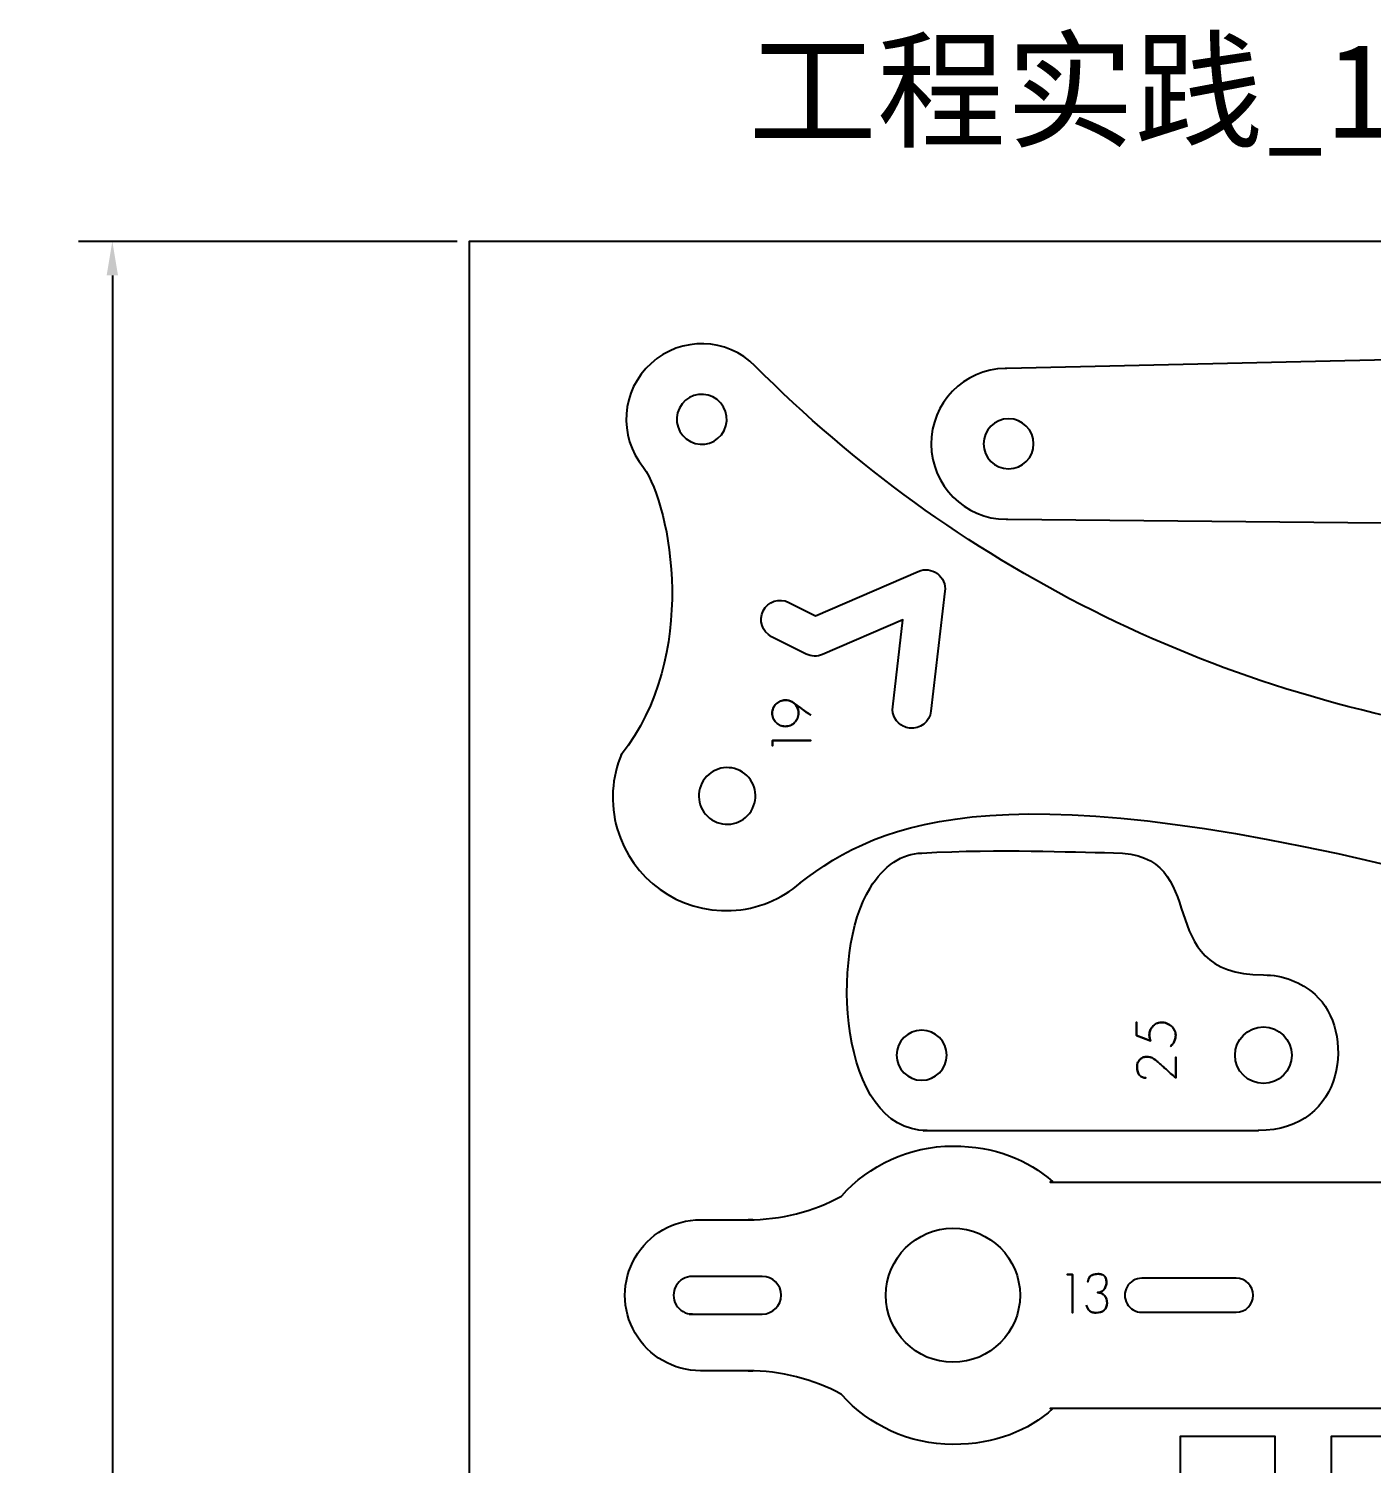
# Model space of a CAD drawing. Header units: centimetres. Extents: x -26.3 to 6, y -21.9 to 0.4.
# Drawn here: x -26.3 to -19.18, y -7.19 to 0.41 of the extents above; entities that cross this region are included whole.
import ezdxf

# ---------------------------------------------------------------- set-up
doc = ezdxf.new("R2010")
doc.units = ezdxf.units.CM
doc.header["$MEASUREMENT"] = 0
doc.layers.add('Layer 1', color=7, linetype='Continuous')
doc.dimstyles.get("Standard").update_dxf_attribs({"dimtxt": 0.18, "dimasz": 0.18, "dimexe": 0.18, "dimexo": 0.0625, "dimgap": 0.09, "dimtad": 0, "dimtih": 1, "dimtoh": 1, "dimdec": 4, "dimzin": 0, "dimdsep": 46, "dimtxsty": 'Standard', "dimcen": 0.09, "dimadec": 0, "dimazin": 0, "dimtfac": 1, "dimtdec": 4, "dimtofl": 0, "dimtmove": 0, "dimatfit": 3, "dimfxl": 1, "dimtolj": 1, "dimtzin": 0, "dimarcsym": 0})

# ---------------------------------------------------------------- blocks, each defined once
blk = doc.blocks.new('*D3')
at = {"color": 0, "lineweight": -2, "transparency": 16777216}
for p, q in [((-24.0257, -0.7149), (-26.0327, -0.7149)), ((-25.8527, -0.8949), (-25.8527, -10.5349)), ((-25.8527, -20.5349), (-25.8527, -10.8949)), ((-24.0257, -20.7149), (-26.0327, -20.7149))]:
    blk.add_line(p, q, dxfattribs=at)
at = {"color": 0, "transparency": 16777216}
for points in [[(-25.8827, -0.8949), (-25.8227, -0.8949), (-25.8527, -0.7149)], [(-25.8827, -20.5349), (-25.8227, -20.5349), (-25.8527, -20.7149)]]:
    blk.add_solid(points, dxfattribs=at)
at = {"layer": 'Defpoints', "color": 0, "transparency": 16777216}
for p in [(-25.8527, -0.7149), (-23.9632, -0.7149), (-23.9632, -20.7149)]:
    blk.add_point(p, dxfattribs=at)
at = {"color": 0, "lineweight": -3, "transparency": 16777216, "insert": (-25.8527, -10.7149), "char_height": 0.18, "attachment_point": 5}
blk.add_mtext('\\A1;20.0000', dxfattribs=at)

msp = doc.modelspace()

# ---------------------------------------------------------------- linework, layer by layer
at = {"layer": 'Layer 1', "lineweight": -3}
msp.add_lwpolyline([(-23.96322, -20.71493), (6.03678, -20.71493), (6.03678, -0.71493), (-23.96322, -0.71493), (-23.96322, -20.71493)], close=True, dxfattribs=at)
for points, knots in [([(-21.1244, -1.38739), (-21.1244, -1.38739), (-21.1144, -1.38739), (-21.1144, -1.38739), (-21.1144, -1.38739), (-21.1144, -1.38739), (-18.23337, -1.32207), (-18.23337, -1.32207), (-18.23337, -1.32207), (-18.111, -1.3193), (-17.99089, -1.28848), (-17.88231, -1.23198), (-17.88231, -1.23198), (-17.71188, -1.14334), (-17.50931, -1.14165), (-17.33743, -1.22746), (-17.33743, -1.22746), (-17.22646, -1.28285), (-17.10414, -1.31169), (-16.98012, -1.31169), (-16.98012, -1.31169), (-16.98012, -1.31169), (-9.60558, -1.31169), (-9.60558, -1.31169), (-9.60558, -1.31169), (-9.3857, -1.31169), (-9.20704, -1.48916), (-9.20559, -1.70904), (-9.20559, -1.70904), (-9.20415, -1.92894), (-9.38045, -2.10876), (-9.60032, -2.11165), (-9.60032, -2.11165), (-9.60032, -2.11165), (-16.97422, -2.20862), (-16.97422, -2.20862), (-16.97422, -2.20862), (-17.09823, -2.21025), (-17.22017, -2.2407), (-17.33039, -2.29754), (-17.33039, -2.29754), (-17.33039, -2.29754), (-17.32464, -2.30388), (-17.32464, -2.30388), (-17.32464, -2.30388), (-17.49624, -2.39026), (-17.69882, -2.38921), (-17.86953, -2.30111), (-17.86953, -2.30111), (-17.86953, -2.30111), (-17.87528, -2.30016), (-17.87528, -2.30016), (-17.87528, -2.30016), (-17.9846, -2.24511), (-18.1051, -2.21588), (-18.2275, -2.21471), (-18.2275, -2.21471), (-18.2275, -2.21471), (-21.10914, -2.18727), (-21.10914, -2.18727), (-21.10914, -2.18727), (-21.10914, -2.18727), (-21.11914, -2.18727), (-21.11914, -2.18727), (-21.11914, -2.18727), (-21.33754, -2.1852), (-21.51389, -2.00833), (-21.51533, -1.78993), (-21.51533, -1.78993), (-21.51676, -1.57153), (-21.34275, -1.39235), (-21.1244, -1.38739)], [0, 0, 0, 0, 0.0526316, 0.0526316, 0.0526316, 0.0526316, 0.1052632, 0.1052632, 0.1052632, 0.1052632, 0.1578947, 0.1578947, 0.1578947, 0.1578947, 0.2105263, 0.2105263, 0.2105263, 0.2105263, 0.2631579, 0.2631579, 0.2631579, 0.2631579, 0.3157895, 0.3157895, 0.3157895, 0.3157895, 0.3684211, 0.3684211, 0.3684211, 0.3684211, 0.4210526, 0.4210526, 0.4210526, 0.4210526, 0.4736842, 0.4736842, 0.4736842, 0.4736842, 0.5263158, 0.5263158, 0.5263158, 0.5263158, 0.5789474, 0.5789474, 0.5789474, 0.5789474, 0.6315789, 0.6315789, 0.6315789, 0.631579, 0.6842105, 0.6842105, 0.6842105, 0.6842105, 0.7368421, 0.7368421, 0.7368421, 0.7368421, 0.7894737, 0.7894737, 0.7894737, 0.7894737, 0.8421053, 0.8421053, 0.8421053, 0.8421053, 0.8947368, 0.8947368, 0.8947368, 0.8947369, 1, 1, 1, 1]), ([(-18.55268, -3.33027), (-18.55268, -3.33027), (-18.54022, -3.33652), (-18.54022, -3.33652), (-18.54022, -3.33652), (-18.38848, -3.35828), (-18.26252, -3.46483), (-18.21591, -3.61085), (-18.21591, -3.61085), (-18.1693, -3.75687), (-18.21025, -3.91669), (-18.32132, -4.02232), (-18.32132, -4.02232), (-18.43238, -4.12797), (-18.59405, -4.16084), (-18.73755, -4.10696), (-18.73755, -4.10696), (-21.11561, -3.49761), (-21.7819, -3.77825), (-22.21043, -4.11539), (-22.21043, -4.11539), (-22.21043, -4.11539), (-22.20795, -4.11323), (-22.20795, -4.11323), (-22.20795, -4.11323), (-22.30761, -4.20007), (-22.43586, -4.25405), (-22.5754, -4.26026), (-22.5754, -4.26026), (-22.85216, -4.27259), (-23.10137, -4.09383), (-23.17841, -3.82773), (-23.17841, -3.82773), (-23.21741, -3.69304), (-23.20716, -3.5537), (-23.15636, -3.43111), (-23.15636, -3.43111), (-23.15636, -3.43111), (-23.15818, -3.43559), (-23.15818, -3.43559), (-23.15818, -3.43559), (-22.74359, -2.91196), (-22.89247, -2.125), (-23.0393, -1.91188), (-23.0393, -1.91188), (-23.17528, -1.74706), (-23.15769, -1.50444), (-22.99935, -1.36095), (-22.99935, -1.36095), (-22.84099, -1.21744), (-22.59782, -1.22376), (-22.44713, -1.37527), (-22.44713, -1.37527), (-21.39633, -2.43382), (-20.02933, -3.12005), (-18.55268, -3.33027)], [0, 0, 0, 0, 0.0666667, 0.0666667, 0.0666667, 0.0666667, 0.1333333, 0.1333333, 0.1333333, 0.1333333, 0.2, 0.2, 0.2, 0.2, 0.2666667, 0.2666667, 0.2666667, 0.2666667, 0.3333333, 0.3333333, 0.3333333, 0.3333333, 0.4, 0.4, 0.4, 0.4, 0.4666667, 0.4666667, 0.4666667, 0.4666667, 0.5333333, 0.5333333, 0.5333333, 0.5333333, 0.6, 0.6, 0.6, 0.6, 0.6666667, 0.6666667, 0.6666667, 0.6666667, 0.7333333, 0.7333333, 0.7333333, 0.7333333, 0.8, 0.8, 0.8, 0.8, 0.8666667, 0.8666667, 0.8666667, 0.8666667, 1, 1, 1, 1]), ([(-22.79017, -1.77574), (-22.85556, -1.74292), (-22.88195, -1.66331), (-22.84912, -1.59793), (-22.84912, -1.59793), (-22.81632, -1.53252), (-22.7367, -1.50614), (-22.67131, -1.53896), (-22.67131, -1.53896), (-22.60592, -1.57177), (-22.57952, -1.6514), (-22.61234, -1.71678), (-22.61234, -1.71678), (-22.64517, -1.78217), (-22.72479, -1.80856), (-22.79017, -1.77574)], [0, 0, 0, 0, 0.2, 0.2, 0.2, 0.2, 0.4, 0.4, 0.4, 0.4, 0.6, 0.6, 0.6, 0.6, 1, 1, 1, 1]), ([(-20.97285, -1.7873), (-20.97285, -1.86047), (-21.03216, -1.91979), (-21.10534, -1.91979), (-21.10534, -1.91979), (-21.17851, -1.91979), (-21.23783, -1.86047), (-21.23783, -1.7873), (-21.23783, -1.7873), (-21.23783, -1.71412), (-21.17851, -1.65479), (-21.10534, -1.65479), (-21.10534, -1.65479), (-21.03216, -1.65479), (-20.97285, -1.71412), (-20.97285, -1.7873)], [0, 0, 0, 0, 0.2, 0.2, 0.2, 0.2, 0.4, 0.4, 0.4, 0.4, 0.6, 0.6, 0.6, 0.6, 1, 1, 1, 1]), ([(-21.66375, -3.28361), (-21.65341, -3.2888), (-21.64203, -3.2923), (-21.62988, -3.29372), (-21.62988, -3.29372), (-21.57407, -3.30024), (-21.52353, -3.26029), (-21.51701, -3.20448), (-21.51701, -3.20448), (-21.51701, -3.20448), (-21.44266, -2.56823), (-21.44266, -2.56823), (-21.44266, -2.56823), (-21.43844, -2.53213), (-21.4538, -2.49652), (-21.48296, -2.47481), (-21.48296, -2.47481), (-21.51211, -2.45312), (-21.55063, -2.44861), (-21.58401, -2.463), (-21.58401, -2.463), (-21.58401, -2.463), (-22.12862, -2.69794), (-22.12862, -2.69794), (-22.12862, -2.69794), (-22.12862, -2.69794), (-22.26919, -2.62732), (-22.26919, -2.62732), (-22.26919, -2.62732), (-22.3194, -2.6021), (-22.38056, -2.62235), (-22.40578, -2.67257), (-22.40578, -2.67257), (-22.431, -2.72277), (-22.41075, -2.78393), (-22.36053, -2.80915), (-22.36053, -2.80915), (-22.36053, -2.80915), (-22.17756, -2.90107), (-22.17756, -2.90107), (-22.17756, -2.90107), (-22.15068, -2.91457), (-22.11921, -2.91549), (-22.09159, -2.90358), (-22.09159, -2.90358), (-22.09159, -2.90358), (-21.66522, -2.71965), (-21.66522, -2.71965), (-21.66522, -2.71965), (-21.66522, -2.71965), (-21.71912, -3.18086), (-21.71912, -3.18086), (-21.71912, -3.18086), (-21.72423, -3.22452), (-21.70087, -3.26496), (-21.66375, -3.28361)], [0, 0, 0, 0, 0.0666667, 0.0666667, 0.0666667, 0.0666667, 0.1333333, 0.1333333, 0.1333333, 0.1333333, 0.2, 0.2, 0.2, 0.2, 0.2666667, 0.2666667, 0.2666667, 0.2666667, 0.3333333, 0.3333333, 0.3333333, 0.3333333, 0.4, 0.4, 0.4, 0.4, 0.4666667, 0.4666667, 0.4666667, 0.4666667, 0.5333333, 0.5333333, 0.5333333, 0.5333333, 0.6, 0.6, 0.6, 0.6, 0.6666667, 0.6666667, 0.6666667, 0.6666667, 0.7333333, 0.7333333, 0.7333333, 0.7333333, 0.8, 0.8, 0.8, 0.8, 0.8666667, 0.8666667, 0.8666667, 0.8666667, 1, 1, 1, 1]), ([(-22.15297, -3.22533), (-22.16972, -3.21347), (-22.18495, -3.20256), (-22.19869, -3.19259), (-22.19869, -3.19259), (-22.20452, -3.18845), (-22.21035, -3.18426), (-22.21619, -3.18003), (-22.21619, -3.18003), (-22.22202, -3.1758), (-22.22738, -3.17199), (-22.23227, -3.1686), (-22.23227, -3.1686), (-22.23717, -3.16521), (-22.2414, -3.1623), (-22.24497, -3.15985), (-22.24497, -3.15985), (-22.24855, -3.15741), (-22.25099, -3.15571), (-22.25231, -3.15477), (-22.25231, -3.15477), (-22.26285, -3.14838), (-22.27479, -3.14518), (-22.28815, -3.14518), (-22.28815, -3.14518), (-22.29775, -3.14518), (-22.30673, -3.14701), (-22.31511, -3.15068), (-22.31511, -3.15068), (-22.32348, -3.15435), (-22.33082, -3.15933), (-22.33712, -3.16564), (-22.33712, -3.16564), (-22.34342, -3.17194), (-22.34841, -3.17928), (-22.35208, -3.18765), (-22.35208, -3.18765), (-22.35575, -3.19602), (-22.35758, -3.20501), (-22.35758, -3.2146), (-22.35758, -3.2146), (-22.35758, -3.2242), (-22.35575, -3.23323), (-22.35208, -3.2417), (-22.35208, -3.2417), (-22.34841, -3.25016), (-22.34342, -3.25755), (-22.33712, -3.26385), (-22.33712, -3.26385), (-22.33082, -3.27015), (-22.32348, -3.27514), (-22.31511, -3.27881), (-22.31511, -3.27881), (-22.30673, -3.28248), (-22.29775, -3.28431), (-22.28815, -3.28431), (-22.28815, -3.28431), (-22.27856, -3.28431), (-22.26953, -3.28248), (-22.26106, -3.27881), (-22.26106, -3.27881), (-22.25259, -3.27514), (-22.24521, -3.27015), (-22.23891, -3.26385), (-22.23891, -3.26385), (-22.2326, -3.25755), (-22.22762, -3.25016), (-22.22395, -3.2417), (-22.22395, -3.2417), (-22.22028, -3.23323), (-22.21845, -3.2242), (-22.21845, -3.2146), (-22.21845, -3.2146), (-22.21845, -3.20219), (-22.22155, -3.19066), (-22.22776, -3.18003), (-22.22776, -3.18003), (-22.23397, -3.1694), (-22.24215, -3.16098), (-22.25231, -3.15477), (-22.25231, -3.15477), (-22.24215, -3.16098), (-22.23397, -3.1694), (-22.22776, -3.18003), (-22.22776, -3.18003), (-22.22155, -3.19066), (-22.21845, -3.20219), (-22.21845, -3.2146), (-22.21845, -3.2146), (-22.21845, -3.2242), (-22.22028, -3.23323), (-22.22395, -3.2417), (-22.22395, -3.2417), (-22.22762, -3.25016), (-22.2326, -3.25755), (-22.23891, -3.26385), (-22.23891, -3.26385), (-22.24521, -3.27015), (-22.25259, -3.27514), (-22.26106, -3.27881), (-22.26106, -3.27881), (-22.26953, -3.28248), (-22.27856, -3.28431), (-22.28815, -3.28431), (-22.28815, -3.28431), (-22.29775, -3.28431), (-22.30673, -3.28248), (-22.31511, -3.27881), (-22.31511, -3.27881), (-22.32348, -3.27514), (-22.33082, -3.27015), (-22.33712, -3.26385), (-22.33712, -3.26385), (-22.34342, -3.25755), (-22.34841, -3.25016), (-22.35208, -3.2417), (-22.35208, -3.2417), (-22.35575, -3.23323), (-22.35758, -3.2242), (-22.35758, -3.2146), (-22.35758, -3.2146), (-22.35758, -3.20501), (-22.35575, -3.19602), (-22.35208, -3.18765), (-22.35208, -3.18765), (-22.34841, -3.17928), (-22.34342, -3.17194), (-22.33712, -3.16564), (-22.33712, -3.16564), (-22.33082, -3.15933), (-22.32348, -3.15435), (-22.31511, -3.15068), (-22.31511, -3.15068), (-22.30673, -3.14701), (-22.29775, -3.14518), (-22.28815, -3.14518), (-22.28815, -3.14518), (-22.27479, -3.14518), (-22.26285, -3.14838), (-22.25231, -3.15477), (-22.25231, -3.15477), (-22.25099, -3.15571), (-22.24855, -3.15741), (-22.24497, -3.15985), (-22.24497, -3.15985), (-22.2414, -3.1623), (-22.23717, -3.16521), (-22.23227, -3.1686), (-22.23227, -3.1686), (-22.22738, -3.17199), (-22.22202, -3.1758), (-22.21619, -3.18003), (-22.21619, -3.18003), (-22.21035, -3.18426), (-22.20452, -3.18845), (-22.19869, -3.19259), (-22.19869, -3.19259), (-22.18495, -3.20256), (-22.16972, -3.21347), (-22.15297, -3.22533)], [0, 0, 0, 0, 0.0243902, 0.0243902, 0.0243902, 0.0243903, 0.0487805, 0.0487805, 0.0487805, 0.0487805, 0.0731707, 0.0731707, 0.0731707, 0.0731707, 0.097561, 0.097561, 0.097561, 0.097561, 0.1219512, 0.1219512, 0.1219512, 0.1219512, 0.1463415, 0.1463415, 0.1463415, 0.1463415, 0.1707317, 0.1707317, 0.1707317, 0.1707317, 0.195122, 0.195122, 0.195122, 0.195122, 0.2195122, 0.2195122, 0.2195122, 0.2195122, 0.2439024, 0.2439024, 0.2439024, 0.2439024, 0.2682927, 0.2682927, 0.2682927, 0.2682927, 0.2926829, 0.2926829, 0.2926829, 0.2926829, 0.3170732, 0.3170732, 0.3170732, 0.3170732, 0.3414634, 0.3414634, 0.3414634, 0.3414634, 0.3658537, 0.3658537, 0.3658537, 0.3658537, 0.3902439, 0.3902439, 0.3902439, 0.3902439, 0.4146341, 0.4146341, 0.4146341, 0.4146342, 0.4390244, 0.4390244, 0.4390244, 0.4390244, 0.4634146, 0.4634146, 0.4634146, 0.4634146, 0.4878049, 0.4878049, 0.4878049, 0.4878049, 0.5121951, 0.5121951, 0.5121951, 0.5121951, 0.5365854, 0.5365854, 0.5365854, 0.5365854, 0.5609756, 0.5609756, 0.5609756, 0.5609756, 0.5853659, 0.5853659, 0.5853659, 0.5853659, 0.6097561, 0.6097561, 0.6097561, 0.6097561, 0.6341463, 0.6341463, 0.6341463, 0.6341464, 0.6585366, 0.6585366, 0.6585366, 0.6585366, 0.6829268, 0.6829268, 0.6829268, 0.6829268, 0.7073171, 0.7073171, 0.7073171, 0.7073171, 0.7317073, 0.7317073, 0.7317073, 0.7317073, 0.7560976, 0.7560976, 0.7560976, 0.7560976, 0.7804878, 0.7804878, 0.7804878, 0.7804878, 0.804878, 0.804878, 0.804878, 0.8048781, 0.8292683, 0.8292683, 0.8292683, 0.8292683, 0.8536585, 0.8536585, 0.8536585, 0.8536585, 0.8780488, 0.8780488, 0.8780488, 0.8780488, 0.902439, 0.902439, 0.902439, 0.902439, 0.9268293, 0.9268293, 0.9268293, 0.9268293, 0.9512195, 0.9512195, 0.9512195, 0.9512195, 1, 1, 1, 1]), ([(-22.35617, -3.3591), (-22.35617, -3.3591), (-22.35617, -3.38817), (-22.35617, -3.38817), (-22.35617, -3.38817), (-22.35617, -3.38817), (-22.35617, -3.3591), (-22.35617, -3.3591), (-22.35617, -3.3591), (-22.35617, -3.3591), (-22.15297, -3.3591), (-22.15297, -3.3591), (-22.15297, -3.3591), (-22.15297, -3.3591), (-22.35617, -3.3591), (-22.35617, -3.3591)], [0, 0, 0, 0, 0.2, 0.2, 0.2, 0.2, 0.4, 0.4, 0.4, 0.4, 0.6, 0.6, 0.6, 0.6, 1, 1, 1, 1]), ([(-22.66348, -3.78681), (-22.7375, -3.74965), (-22.76738, -3.65951), (-22.73022, -3.58549), (-22.73022, -3.58549), (-22.69306, -3.51146), (-22.60293, -3.48159), (-22.52891, -3.51875), (-22.52891, -3.51875), (-22.45487, -3.55591), (-22.425, -3.64603), (-22.46216, -3.72005), (-22.46216, -3.72005), (-22.49931, -3.79407), (-22.58944, -3.82398), (-22.66348, -3.78681)], [0, 0, 0, 0, 0.2, 0.2, 0.2, 0.2, 0.4, 0.4, 0.4, 0.4, 0.6, 0.6, 0.6, 0.6, 1, 1, 1, 1]), ([(-21.53742, -5.42555), (-21.53742, -5.42555), (-21.55599, -5.42657), (-21.55599, -5.42657), (-21.55599, -5.42657), (-21.55599, -5.42657), (-19.78457, -5.42657), (-19.78457, -5.42657), (-19.78457, -5.42657), (-19.78457, -5.42657), (-19.78457, -5.42556), (-19.78457, -5.42556), (-19.78457, -5.42556), (-19.31541, -5.42792), (-19.26886, -4.89474), (-19.48252, -4.70492), (-19.48252, -4.70492), (-19.55505, -4.63844), (-19.65343, -4.60108), (-19.756, -4.60108), (-19.756, -4.60108), (-20.37538, -4.59974), (-20.0051, -3.95568), (-20.55039, -3.95338), (-20.55039, -3.95338), (-20.79691, -3.95234), (-21.12649, -3.93093), (-21.56599, -3.95568), (-21.56599, -3.95568), (-21.66856, -3.95568), (-21.76694, -4.02229), (-21.83947, -4.1408), (-21.83947, -4.1408), (-22.05313, -4.4792), (-22.00658, -5.42974), (-21.53742, -5.42555)], [0, 0, 0, 0, 0.1, 0.1, 0.1, 0.1, 0.2, 0.2, 0.2, 0.2, 0.3, 0.3, 0.3, 0.3, 0.4, 0.4, 0.4, 0.4, 0.5, 0.5, 0.5, 0.5, 0.6, 0.6, 0.6, 0.6, 0.7, 0.7, 0.7, 0.7, 0.8, 0.8, 0.8, 0.8, 1, 1, 1, 1]), ([(-20.24821, -4.98008), (-20.24689, -4.97895), (-20.24478, -4.97688), (-20.24186, -4.97387), (-20.24186, -4.97387), (-20.23894, -4.97086), (-20.23593, -4.96696), (-20.23283, -4.96216), (-20.23283, -4.96216), (-20.22972, -4.95736), (-20.22695, -4.95158), (-20.2245, -4.9448), (-20.2245, -4.9448), (-20.22206, -4.93803), (-20.22074, -4.93013), (-20.22055, -4.9211), (-20.22055, -4.9211), (-20.22055, -4.91207), (-20.22253, -4.90346), (-20.22648, -4.89527), (-20.22648, -4.89527), (-20.23043, -4.88709), (-20.23589, -4.8798), (-20.24285, -4.8734), (-20.24285, -4.8734), (-20.24981, -4.86701), (-20.2579, -4.86193), (-20.26712, -4.85816), (-20.26712, -4.85816), (-20.27634, -4.8544), (-20.28612, -4.85252), (-20.29647, -4.85252), (-20.29647, -4.85252), (-20.30682, -4.85252), (-20.31594, -4.85473), (-20.32384, -4.85915), (-20.32384, -4.85915), (-20.33175, -4.86357), (-20.33838, -4.86898), (-20.34374, -4.87538), (-20.34374, -4.87538), (-20.3491, -4.88177), (-20.3531, -4.88855), (-20.35574, -4.8957), (-20.35574, -4.8957), (-20.35837, -4.90285), (-20.35969, -4.90915), (-20.35969, -4.91461), (-20.35969, -4.91461), (-20.36025, -4.91799), (-20.36035, -4.92157), (-20.35997, -4.92533), (-20.35997, -4.92533), (-20.35959, -4.92853), (-20.35893, -4.93229), (-20.35799, -4.93662), (-20.35799, -4.93662), (-20.35705, -4.94095), (-20.35555, -4.94537), (-20.35348, -4.94988), (-20.35348, -4.94988), (-20.35348, -4.94988), (-20.42855, -4.92166), (-20.42855, -4.92166), (-20.42855, -4.92166), (-20.42855, -4.92166), (-20.42855, -4.85054), (-20.42855, -4.85054), (-20.42855, -4.85054), (-20.42855, -4.85054), (-20.42855, -4.92166), (-20.42855, -4.92166), (-20.42855, -4.92166), (-20.42855, -4.92166), (-20.35348, -4.94988), (-20.35348, -4.94988), (-20.35348, -4.94988), (-20.35555, -4.94537), (-20.35705, -4.94095), (-20.35799, -4.93662), (-20.35799, -4.93662), (-20.35893, -4.93229), (-20.35959, -4.92853), (-20.35997, -4.92533), (-20.35997, -4.92533), (-20.36035, -4.92157), (-20.36025, -4.91799), (-20.35969, -4.91461), (-20.35969, -4.91461), (-20.35969, -4.90915), (-20.35837, -4.90285), (-20.35574, -4.8957), (-20.35574, -4.8957), (-20.3531, -4.88855), (-20.3491, -4.88177), (-20.34374, -4.87538), (-20.34374, -4.87538), (-20.33838, -4.86898), (-20.33175, -4.86357), (-20.32384, -4.85915), (-20.32384, -4.85915), (-20.31594, -4.85473), (-20.30682, -4.85252), (-20.29647, -4.85252), (-20.29647, -4.85252), (-20.28612, -4.85252), (-20.27634, -4.8544), (-20.26712, -4.85816), (-20.26712, -4.85816), (-20.2579, -4.86193), (-20.24981, -4.86701), (-20.24285, -4.8734), (-20.24285, -4.8734), (-20.23589, -4.8798), (-20.23043, -4.88709), (-20.22648, -4.89527), (-20.22648, -4.89527), (-20.22253, -4.90346), (-20.22055, -4.91207), (-20.22055, -4.9211), (-20.22055, -4.9211), (-20.22074, -4.93013), (-20.22206, -4.93803), (-20.2245, -4.9448), (-20.2245, -4.9448), (-20.22695, -4.95158), (-20.22972, -4.95736), (-20.23283, -4.96216), (-20.23283, -4.96216), (-20.23593, -4.96696), (-20.23894, -4.97086), (-20.24186, -4.97387), (-20.24186, -4.97387), (-20.24478, -4.97688), (-20.24689, -4.97895), (-20.24821, -4.98008)], [0, 0, 0, 0, 0.0285714, 0.0285714, 0.0285714, 0.0285714, 0.0571429, 0.0571429, 0.0571429, 0.0571429, 0.0857143, 0.0857143, 0.0857143, 0.0857143, 0.1142857, 0.1142857, 0.1142857, 0.1142857, 0.1428571, 0.1428571, 0.1428571, 0.1428572, 0.1714286, 0.1714286, 0.1714286, 0.1714286, 0.2, 0.2, 0.2, 0.2, 0.2285714, 0.2285714, 0.2285714, 0.2285714, 0.2571429, 0.2571429, 0.2571429, 0.2571429, 0.2857143, 0.2857143, 0.2857143, 0.2857143, 0.3142857, 0.3142857, 0.3142857, 0.3142857, 0.3428571, 0.3428571, 0.3428571, 0.3428572, 0.3714286, 0.3714286, 0.3714286, 0.3714286, 0.4, 0.4, 0.4, 0.4, 0.4285714, 0.4285714, 0.4285714, 0.4285714, 0.4571429, 0.4571429, 0.4571429, 0.4571429, 0.4857143, 0.4857143, 0.4857143, 0.4857143, 0.5142857, 0.5142857, 0.5142857, 0.5142857, 0.5428571, 0.5428571, 0.5428571, 0.5428572, 0.5714286, 0.5714286, 0.5714286, 0.5714286, 0.6, 0.6, 0.6, 0.6, 0.6285714, 0.6285714, 0.6285714, 0.6285714, 0.6571429, 0.6571429, 0.6571429, 0.6571429, 0.6857143, 0.6857143, 0.6857143, 0.6857143, 0.7142857, 0.7142857, 0.7142857, 0.7142857, 0.7428571, 0.7428571, 0.7428571, 0.7428572, 0.7714286, 0.7714286, 0.7714286, 0.7714286, 0.8, 0.8, 0.8, 0.8, 0.8285714, 0.8285714, 0.8285714, 0.8285714, 0.8571429, 0.8571429, 0.8571429, 0.8571429, 0.8857143, 0.8857143, 0.8857143, 0.8857143, 0.9142857, 0.9142857, 0.9142857, 0.9142857, 0.9428571, 0.9428571, 0.9428571, 0.9428572, 1, 1, 1, 1]), ([(-21.56599, -4.89408), (-21.49281, -4.89408), (-21.43348, -4.9534), (-21.43348, -5.02657), (-21.43348, -5.02657), (-21.43348, -5.09975), (-21.49281, -5.15908), (-21.56598, -5.15908), (-21.56598, -5.15908), (-21.63916, -5.15908), (-21.69848, -5.09975), (-21.69848, -5.02658), (-21.69848, -5.02658), (-21.69848, -4.9534), (-21.63916, -4.89408), (-21.56599, -4.89408)], [0, 0, 0, 0, 0.2, 0.2, 0.2, 0.2, 0.4, 0.4, 0.4, 0.4, 0.6, 0.6, 0.6, 0.6, 1, 1, 1, 1]), ([(-19.756, -4.87656), (-19.83884, -4.87656), (-19.90601, -4.94372), (-19.90601, -5.02656), (-19.90601, -5.02656), (-19.90602, -5.1094), (-19.83884, -5.17657), (-19.75601, -5.17657), (-19.75601, -5.17657), (-19.67316, -5.17658), (-19.606, -5.1094), (-19.60599, -5.02657), (-19.60599, -5.02657), (-19.60599, -4.94372), (-19.67316, -4.87656), (-19.756, -4.87656)], [0, 0, 0, 0, 0.2, 0.2, 0.2, 0.2, 0.4, 0.4, 0.4, 0.4, 0.6, 0.6, 0.6, 0.6, 1, 1, 1, 1]), ([(-20.22027, -5.14715), (-20.23908, -5.13022), (-20.25611, -5.11488), (-20.27135, -5.10115), (-20.27135, -5.10115), (-20.27775, -5.09532), (-20.28415, -5.08953), (-20.29054, -5.08379), (-20.29054, -5.08379), (-20.29694, -5.07805), (-20.30277, -5.07288), (-20.30804, -5.06827), (-20.30804, -5.06827), (-20.31331, -5.06366), (-20.31778, -5.0598), (-20.32145, -5.0567), (-20.32145, -5.0567), (-20.32511, -5.0536), (-20.32742, -5.05176), (-20.32836, -5.0512), (-20.32836, -5.0512), (-20.33024, -5.05007), (-20.33245, -5.04856), (-20.33499, -5.04668), (-20.33499, -5.04668), (-20.33753, -5.0448), (-20.34054, -5.04297), (-20.34402, -5.04118), (-20.34402, -5.04118), (-20.3475, -5.03939), (-20.3516, -5.03784), (-20.3563, -5.03652), (-20.3563, -5.03652), (-20.361, -5.0352), (-20.36646, -5.03455), (-20.37267, -5.03455), (-20.37267, -5.03455), (-20.37888, -5.03455), (-20.38509, -5.03558), (-20.3913, -5.03765), (-20.3913, -5.03765), (-20.3975, -5.03972), (-20.4031, -5.04292), (-20.40809, -5.04725), (-20.40809, -5.04725), (-20.41307, -5.05157), (-20.41712, -5.05717), (-20.42022, -5.06404), (-20.42022, -5.06404), (-20.42333, -5.0709), (-20.42488, -5.07923), (-20.42488, -5.08901), (-20.42488, -5.08901), (-20.42469, -5.10877), (-20.42036, -5.1233), (-20.4119, -5.13262), (-20.4119, -5.13262), (-20.40343, -5.14193), (-20.39224, -5.14659), (-20.37831, -5.14659), (-20.37831, -5.14659), (-20.39224, -5.14659), (-20.40343, -5.14193), (-20.4119, -5.13262), (-20.4119, -5.13262), (-20.42036, -5.1233), (-20.42469, -5.10877), (-20.42488, -5.08901), (-20.42488, -5.08901), (-20.42488, -5.07923), (-20.42333, -5.0709), (-20.42022, -5.06404), (-20.42022, -5.06404), (-20.41712, -5.05717), (-20.41307, -5.05157), (-20.40809, -5.04725), (-20.40809, -5.04725), (-20.4031, -5.04292), (-20.3975, -5.03972), (-20.3913, -5.03765), (-20.3913, -5.03765), (-20.38509, -5.03558), (-20.37888, -5.03455), (-20.37267, -5.03455), (-20.37267, -5.03455), (-20.36646, -5.03455), (-20.361, -5.0352), (-20.3563, -5.03652), (-20.3563, -5.03652), (-20.3516, -5.03784), (-20.3475, -5.03939), (-20.34402, -5.04118), (-20.34402, -5.04118), (-20.34054, -5.04297), (-20.33753, -5.0448), (-20.33499, -5.04668), (-20.33499, -5.04668), (-20.33245, -5.04856), (-20.33024, -5.05007), (-20.32836, -5.0512), (-20.32836, -5.0512), (-20.32742, -5.05176), (-20.32511, -5.0536), (-20.32145, -5.0567), (-20.32145, -5.0567), (-20.31778, -5.0598), (-20.31331, -5.06366), (-20.30804, -5.06827), (-20.30804, -5.06827), (-20.30277, -5.07288), (-20.29694, -5.07805), (-20.29054, -5.08379), (-20.29054, -5.08379), (-20.28415, -5.08953), (-20.27775, -5.09532), (-20.27135, -5.10115), (-20.27135, -5.10115), (-20.25611, -5.11488), (-20.23908, -5.13022), (-20.22027, -5.14715), (-20.22027, -5.14715), (-20.22027, -5.14715), (-20.22027, -5.03596), (-20.22027, -5.03596), (-20.22027, -5.03596), (-20.22027, -5.03596), (-20.22027, -5.14715), (-20.22027, -5.14715)], [0, 0, 0, 0, 0.030303, 0.030303, 0.030303, 0.030303, 0.0606061, 0.0606061, 0.0606061, 0.0606061, 0.0909091, 0.0909091, 0.0909091, 0.0909091, 0.1212121, 0.1212121, 0.1212121, 0.1212121, 0.1515152, 0.1515152, 0.1515152, 0.1515152, 0.1818182, 0.1818182, 0.1818182, 0.1818182, 0.2121212, 0.2121212, 0.2121212, 0.2121212, 0.2424242, 0.2424242, 0.2424242, 0.2424243, 0.2727273, 0.2727273, 0.2727273, 0.2727273, 0.3030303, 0.3030303, 0.3030303, 0.3030303, 0.3333333, 0.3333333, 0.3333333, 0.3333333, 0.3636364, 0.3636364, 0.3636364, 0.3636364, 0.3939394, 0.3939394, 0.3939394, 0.3939394, 0.4242424, 0.4242424, 0.4242424, 0.4242424, 0.4545455, 0.4545455, 0.4545455, 0.4545455, 0.4848485, 0.4848485, 0.4848485, 0.4848485, 0.5151515, 0.5151515, 0.5151515, 0.5151515, 0.5454545, 0.5454545, 0.5454545, 0.5454546, 0.5757576, 0.5757576, 0.5757576, 0.5757576, 0.6060606, 0.6060606, 0.6060606, 0.6060606, 0.6363636, 0.6363636, 0.6363636, 0.6363636, 0.6666667, 0.6666667, 0.6666667, 0.6666667, 0.6969697, 0.6969697, 0.6969697, 0.6969697, 0.7272727, 0.7272727, 0.7272727, 0.7272727, 0.7575758, 0.7575758, 0.7575758, 0.7575758, 0.7878788, 0.7878788, 0.7878788, 0.7878788, 0.8181818, 0.8181818, 0.8181818, 0.8181818, 0.8484848, 0.8484848, 0.8484848, 0.8484849, 0.8787879, 0.8787879, 0.8787879, 0.8787879, 0.9090909, 0.9090909, 0.9090909, 0.9090909, 0.9393939, 0.9393939, 0.9393939, 0.9393939, 1, 1, 1, 1]), ([(-22.46104, -6.69829), (-22.46104, -6.69829), (-22.48467, -6.69829), (-22.48467, -6.69829), (-22.48467, -6.69829), (-22.31532, -6.69829), (-22.13873, -6.7413), (-21.99055, -6.82329), (-21.99055, -6.82329), (-21.99055, -6.82329), (-21.98896, -6.82548), (-21.98896, -6.82548), (-21.98896, -6.82548), (-21.84424, -6.98701), (-21.63402, -7.08867), (-21.40009, -7.08867), (-21.40009, -7.08867), (-21.17568, -7.08867), (-20.99973, -7.01502), (-20.87222, -6.89956), (-20.87222, -6.89956), (-20.87222, -6.89956), (-20.88558, -6.8983), (-20.88558, -6.8983), (-20.88558, -6.8983), (-20.88558, -6.8983), (-13.40008, -6.8983), (-13.40008, -6.8983), (-13.40008, -6.8983), (-13.0687, -6.8983), (-12.80007, -6.62967), (-12.80007, -6.2983), (-12.80007, -6.2983), (-12.80007, -5.96693), (-13.0687, -5.6983), (-13.40007, -5.6983), (-13.40007, -5.6983), (-13.40008, -5.6983), (-20.88556, -5.6983), (-20.88556, -5.6983), (-20.88556, -5.6983), (-20.88556, -5.6983), (-20.8736, -5.69581), (-20.8736, -5.69581), (-20.8736, -5.69581), (-21.001, -5.58106), (-21.17651, -5.50792), (-21.40006, -5.50792), (-21.40006, -5.50792), (-21.63435, -5.5079), (-21.84484, -5.60987), (-21.98958, -5.7718), (-21.98958, -5.7718), (-21.98958, -5.7718), (-21.99055, -5.77329), (-21.99055, -5.77329), (-21.99055, -5.77329), (-22.13873, -5.85528), (-22.31532, -5.89829), (-22.48467, -5.89829), (-22.48467, -5.89829), (-22.48467, -5.89829), (-22.46104, -5.89829), (-22.46104, -5.89829), (-22.46104, -5.89829), (-22.46104, -5.89829), (-22.73741, -5.89829), (-22.73741, -5.89829), (-22.73741, -5.89829), (-22.88032, -5.89829), (-23.01237, -5.97453), (-23.08383, -6.09829), (-23.08383, -6.09829), (-23.15528, -6.22205), (-23.15528, -6.37453), (-23.08383, -6.49829), (-23.08383, -6.49829), (-23.01237, -6.62205), (-22.88032, -6.69829), (-22.73741, -6.69829), (-22.73741, -6.69829), (-22.73741, -6.69829), (-22.46104, -6.69829), (-22.46104, -6.69829)], [0, 0, 0, 0, 0.0454545, 0.0454545, 0.0454545, 0.0454546, 0.0909091, 0.0909091, 0.0909091, 0.0909091, 0.1363636, 0.1363636, 0.1363636, 0.1363636, 0.1818182, 0.1818182, 0.1818182, 0.1818182, 0.2272727, 0.2272727, 0.2272727, 0.2272727, 0.2727273, 0.2727273, 0.2727273, 0.2727273, 0.3181818, 0.3181818, 0.3181818, 0.3181818, 0.3636364, 0.3636364, 0.3636364, 0.3636364, 0.4090909, 0.4090909, 0.4090909, 0.4090909, 0.4545455, 0.4545455, 0.4545455, 0.4545455, 0.5, 0.5, 0.5, 0.5, 0.5454545, 0.5454545, 0.5454545, 0.5454546, 0.5909091, 0.5909091, 0.5909091, 0.5909091, 0.6363636, 0.6363636, 0.6363636, 0.6363636, 0.6818182, 0.6818182, 0.6818182, 0.6818182, 0.7272727, 0.7272727, 0.7272727, 0.7272727, 0.7727273, 0.7727273, 0.7727273, 0.7727273, 0.8181818, 0.8181818, 0.8181818, 0.8181818, 0.8636364, 0.8636364, 0.8636364, 0.8636364, 0.9090909, 0.9090909, 0.9090909, 0.9090909, 1, 1, 1, 1]), ([(-21.04508, -6.2983), (-21.04508, -6.10224), (-21.20402, -5.9433), (-21.40007, -5.9433), (-21.40007, -5.9433), (-21.59613, -5.94329), (-21.75507, -6.10224), (-21.75507, -6.29829), (-21.75507, -6.29829), (-21.75508, -6.49435), (-21.59613, -6.65329), (-21.40008, -6.65329), (-21.40008, -6.65329), (-21.20402, -6.65329), (-21.04508, -6.49435), (-21.04508, -6.2983)], [0, 0, 0, 0, 0.2, 0.2, 0.2, 0.2, 0.4, 0.4, 0.4, 0.4, 0.6, 0.6, 0.6, 0.6, 1, 1, 1, 1]), ([(-22.79816, -6.39829), (-22.79816, -6.39829), (-22.78007, -6.39829), (-22.78007, -6.39829), (-22.78007, -6.39829), (-22.8158, -6.39829), (-22.84881, -6.37923), (-22.86668, -6.34829), (-22.86668, -6.34829), (-22.88454, -6.31735), (-22.88454, -6.27923), (-22.86668, -6.24829), (-22.86668, -6.24829), (-22.84881, -6.21735), (-22.8158, -6.19829), (-22.78007, -6.19829), (-22.78007, -6.19829), (-22.78007, -6.19829), (-22.41007, -6.19829), (-22.41007, -6.19829), (-22.41007, -6.19829), (-22.35485, -6.19829), (-22.31008, -6.24306), (-22.31008, -6.29829), (-22.31008, -6.29829), (-22.31007, -6.35352), (-22.35485, -6.39829), (-22.41007, -6.39829), (-22.41007, -6.39829), (-22.41007, -6.39829), (-22.79816, -6.39829), (-22.79816, -6.39829)], [0, 0, 0, 0, 0.1111111, 0.1111111, 0.1111111, 0.1111111, 0.2222222, 0.2222222, 0.2222222, 0.2222222, 0.3333333, 0.3333333, 0.3333333, 0.3333333, 0.4444444, 0.4444444, 0.4444444, 0.4444445, 0.5555556, 0.5555556, 0.5555556, 0.5555556, 0.6666667, 0.6666667, 0.6666667, 0.6666667, 0.7777778, 0.7777778, 0.7777778, 0.7777778, 1, 1, 1, 1]), ([(-20.76697, -6.18797), (-20.76697, -6.18797), (-20.79604, -6.18797), (-20.79604, -6.18797), (-20.79604, -6.18797), (-20.79604, -6.18797), (-20.76697, -6.18797), (-20.76697, -6.18797), (-20.76697, -6.18797), (-20.76697, -6.18797), (-20.76697, -6.39117), (-20.76697, -6.39117), (-20.76697, -6.39117), (-20.76697, -6.39117), (-20.76697, -6.18797), (-20.76697, -6.18797)], [0, 0, 0, 0, 0.2, 0.2, 0.2, 0.2, 0.4, 0.4, 0.4, 0.4, 0.6, 0.6, 0.6, 0.6, 1, 1, 1, 1]), ([(-20.69218, -6.35138), (-20.69162, -6.3557), (-20.69035, -6.36017), (-20.68837, -6.36478), (-20.68837, -6.36478), (-20.6864, -6.36939), (-20.68353, -6.37367), (-20.67976, -6.37762), (-20.67976, -6.37762), (-20.676, -6.38157), (-20.67106, -6.38482), (-20.66495, -6.38736), (-20.66495, -6.38736), (-20.65883, -6.3899), (-20.65126, -6.39117), (-20.64223, -6.39117), (-20.64223, -6.39117), (-20.62417, -6.39098), (-20.60996, -6.38661), (-20.59961, -6.37805), (-20.59961, -6.37805), (-20.58927, -6.36949), (-20.58409, -6.35617), (-20.58409, -6.33811), (-20.58409, -6.33811), (-20.58409, -6.32908), (-20.58555, -6.32118), (-20.58847, -6.31441), (-20.58847, -6.31441), (-20.59138, -6.30763), (-20.59524, -6.30204), (-20.60004, -6.29761), (-20.60004, -6.29761), (-20.60483, -6.29319), (-20.6102, -6.28985), (-20.61612, -6.2876), (-20.61612, -6.2876), (-20.62205, -6.28534), (-20.62802, -6.28421), (-20.63404, -6.28421), (-20.63404, -6.28421), (-20.62802, -6.2844), (-20.62224, -6.28317), (-20.61669, -6.28054), (-20.61669, -6.28054), (-20.61114, -6.27791), (-20.6062, -6.27419), (-20.60187, -6.26939), (-20.60187, -6.26939), (-20.59754, -6.26459), (-20.59406, -6.25895), (-20.59143, -6.25246), (-20.59143, -6.25246), (-20.58879, -6.24597), (-20.58748, -6.23896), (-20.58748, -6.23143), (-20.58748, -6.23143), (-20.58748, -6.22936), (-20.58752, -6.22673), (-20.58762, -6.22353), (-20.58762, -6.22353), (-20.58771, -6.22033), (-20.58818, -6.21704), (-20.58903, -6.21365), (-20.58903, -6.21365), (-20.58988, -6.21027), (-20.59119, -6.20688), (-20.59298, -6.20349), (-20.59298, -6.20349), (-20.59477, -6.20011), (-20.59731, -6.19705), (-20.6006, -6.19432), (-20.6006, -6.19432), (-20.60389, -6.19159), (-20.60813, -6.18943), (-20.6133, -6.18783), (-20.6133, -6.18783), (-20.61847, -6.18623), (-20.62473, -6.18543), (-20.63207, -6.18543), (-20.63207, -6.18543), (-20.64336, -6.18543), (-20.65234, -6.1868), (-20.65902, -6.18952), (-20.65902, -6.18952), (-20.6657, -6.19225), (-20.67087, -6.19564), (-20.67454, -6.19968), (-20.67454, -6.19968), (-20.67821, -6.20373), (-20.68075, -6.20815), (-20.68216, -6.21295), (-20.68216, -6.21295), (-20.68357, -6.21775), (-20.68456, -6.22231), (-20.68513, -6.22664), (-20.68513, -6.22664), (-20.68456, -6.22231), (-20.68357, -6.21775), (-20.68216, -6.21295), (-20.68216, -6.21295), (-20.68075, -6.20815), (-20.67821, -6.20373), (-20.67454, -6.19968), (-20.67454, -6.19968), (-20.67087, -6.19564), (-20.6657, -6.19225), (-20.65902, -6.18952), (-20.65902, -6.18952), (-20.65234, -6.1868), (-20.64336, -6.18543), (-20.63207, -6.18543), (-20.63207, -6.18543), (-20.62473, -6.18543), (-20.61847, -6.18623), (-20.6133, -6.18783), (-20.6133, -6.18783), (-20.60813, -6.18943), (-20.60389, -6.19159), (-20.6006, -6.19432), (-20.6006, -6.19432), (-20.59731, -6.19705), (-20.59477, -6.20011), (-20.59298, -6.20349), (-20.59298, -6.20349), (-20.59119, -6.20688), (-20.58988, -6.21027), (-20.58903, -6.21365), (-20.58903, -6.21365), (-20.58818, -6.21704), (-20.58771, -6.22029), (-20.58762, -6.22339), (-20.58762, -6.22339), (-20.58752, -6.22649), (-20.58748, -6.22918), (-20.58748, -6.23143), (-20.58748, -6.23143), (-20.58748, -6.23896), (-20.58879, -6.24597), (-20.59143, -6.25246), (-20.59143, -6.25246), (-20.59406, -6.25895), (-20.59754, -6.26459), (-20.60187, -6.26939), (-20.60187, -6.26939), (-20.6062, -6.27419), (-20.61114, -6.27791), (-20.61669, -6.28054), (-20.61669, -6.28054), (-20.62224, -6.28317), (-20.62802, -6.2844), (-20.63404, -6.28421), (-20.63404, -6.28421), (-20.62802, -6.28421), (-20.62205, -6.28534), (-20.61612, -6.2876), (-20.61612, -6.2876), (-20.6102, -6.28985), (-20.60483, -6.29319), (-20.60004, -6.29761), (-20.60004, -6.29761), (-20.59524, -6.30204), (-20.59138, -6.30763), (-20.58847, -6.31441), (-20.58847, -6.31441), (-20.58555, -6.32118), (-20.58409, -6.32908), (-20.58409, -6.33811), (-20.58409, -6.33811), (-20.58409, -6.35617), (-20.58927, -6.36949), (-20.59961, -6.37805), (-20.59961, -6.37805), (-20.60996, -6.38661), (-20.62417, -6.39098), (-20.64223, -6.39117), (-20.64223, -6.39117), (-20.65126, -6.39117), (-20.65883, -6.3899), (-20.66495, -6.38736), (-20.66495, -6.38736), (-20.67106, -6.38482), (-20.676, -6.38157), (-20.67976, -6.37762), (-20.67976, -6.37762), (-20.68353, -6.37367), (-20.6864, -6.36939), (-20.68837, -6.36478), (-20.68837, -6.36478), (-20.69035, -6.36017), (-20.69162, -6.3557), (-20.69218, -6.35138)], [0, 0, 0, 0, 0.0204082, 0.0204082, 0.0204082, 0.0204082, 0.0408163, 0.0408163, 0.0408163, 0.0408163, 0.0612245, 0.0612245, 0.0612245, 0.0612245, 0.0816327, 0.0816327, 0.0816327, 0.0816327, 0.1020408, 0.1020408, 0.1020408, 0.1020408, 0.122449, 0.122449, 0.122449, 0.122449, 0.1428571, 0.1428571, 0.1428571, 0.1428572, 0.1632653, 0.1632653, 0.1632653, 0.1632653, 0.1836735, 0.1836735, 0.1836735, 0.1836735, 0.2040816, 0.2040816, 0.2040816, 0.2040816, 0.2244898, 0.2244898, 0.2244898, 0.2244898, 0.244898, 0.244898, 0.244898, 0.244898, 0.2653061, 0.2653061, 0.2653061, 0.2653061, 0.2857143, 0.2857143, 0.2857143, 0.2857143, 0.3061224, 0.3061224, 0.3061224, 0.3061225, 0.3265306, 0.3265306, 0.3265306, 0.3265306, 0.3469388, 0.3469388, 0.3469388, 0.3469388, 0.3673469, 0.3673469, 0.3673469, 0.3673469, 0.3877551, 0.3877551, 0.3877551, 0.3877551, 0.4081633, 0.4081633, 0.4081633, 0.4081633, 0.4285714, 0.4285714, 0.4285714, 0.4285714, 0.4489796, 0.4489796, 0.4489796, 0.4489796, 0.4693878, 0.4693878, 0.4693878, 0.4693878, 0.4897959, 0.4897959, 0.4897959, 0.4897959, 0.5102041, 0.5102041, 0.5102041, 0.5102041, 0.5306122, 0.5306122, 0.5306122, 0.5306123, 0.5510204, 0.5510204, 0.5510204, 0.5510204, 0.5714286, 0.5714286, 0.5714286, 0.5714286, 0.5918367, 0.5918367, 0.5918367, 0.5918367, 0.6122449, 0.6122449, 0.6122449, 0.6122449, 0.6326531, 0.6326531, 0.6326531, 0.6326531, 0.6530612, 0.6530612, 0.6530612, 0.6530612, 0.6734694, 0.6734694, 0.6734694, 0.6734694, 0.6938776, 0.6938776, 0.6938776, 0.6938776, 0.7142857, 0.7142857, 0.7142857, 0.7142857, 0.7346939, 0.7346939, 0.7346939, 0.7346939, 0.755102, 0.755102, 0.755102, 0.7551021, 0.7755102, 0.7755102, 0.7755102, 0.7755102, 0.7959184, 0.7959184, 0.7959184, 0.7959184, 0.8163265, 0.8163265, 0.8163265, 0.8163265, 0.8367347, 0.8367347, 0.8367347, 0.8367347, 0.8571429, 0.8571429, 0.8571429, 0.8571429, 0.877551, 0.877551, 0.877551, 0.877551, 0.8979592, 0.8979592, 0.8979592, 0.8979592, 0.9183673, 0.9183673, 0.9183673, 0.9183674, 0.9387755, 0.9387755, 0.9387755, 0.9387755, 0.9591837, 0.9591837, 0.9591837, 0.9591837, 1, 1, 1, 1]), ([(-19.90008, -6.2083), (-19.85037, -6.2083), (-19.81007, -6.24859), (-19.81008, -6.2983), (-19.81008, -6.2983), (-19.81008, -6.348), (-19.85037, -6.3883), (-19.90008, -6.3883), (-19.90008, -6.3883), (-19.90008, -6.3883), (-20.40008, -6.3883), (-20.40008, -6.3883), (-20.40008, -6.3883), (-20.43223, -6.3883), (-20.46194, -6.37114), (-20.47802, -6.3433), (-20.47802, -6.3433), (-20.49409, -6.31545), (-20.49409, -6.28114), (-20.47802, -6.2533), (-20.47802, -6.2533), (-20.46194, -6.22545), (-20.43223, -6.2083), (-20.40008, -6.2083), (-20.40008, -6.2083), (-20.40008, -6.2083), (-19.90008, -6.2083), (-19.90008, -6.2083)], [0, 0, 0, 0, 0.125, 0.125, 0.125, 0.125, 0.25, 0.25, 0.25, 0.25, 0.375, 0.375, 0.375, 0.375, 0.5, 0.5, 0.5, 0.5, 0.625, 0.625, 0.625, 0.625, 0.75, 0.75, 0.75, 0.75, 1, 1, 1, 1]), ([(-15.55957, -8.99456), (-15.55957, -8.99456), (-15.56221, -8.99415), (-15.56221, -8.99415), (-15.56221, -8.99415), (-15.56221, -8.99415), (-15.56221, -7.34545), (-15.56221, -7.34545), (-15.56221, -7.34545), (-15.56221, -7.34545), (-15.56477, -7.34544), (-15.56477, -7.34544), (-15.56477, -7.34544), (-15.56477, -7.34544), (-15.69477, -7.34544), (-15.69477, -7.34544), (-15.69477, -7.34544), (-15.69477, -7.34544), (-15.69477, -7.04544), (-15.69477, -7.04544), (-15.69477, -7.04544), (-15.69477, -7.04544), (-16.99477, -7.04544), (-16.99477, -7.04544), (-16.99477, -7.04544), (-16.99477, -7.04544), (-16.99477, -7.34544), (-16.99477, -7.34544), (-16.99477, -7.34544), (-16.99477, -7.34544), (-18.89477, -7.34544), (-18.89477, -7.34544), (-18.89477, -7.34544), (-18.89477, -7.34544), (-18.89477, -7.04544), (-18.89477, -7.04544), (-18.89477, -7.04544), (-18.89477, -7.04544), (-19.39477, -7.04544), (-19.39477, -7.04544), (-19.39477, -7.04544), (-19.39477, -7.04544), (-19.39477, -7.34544), (-19.39477, -7.34544), (-19.39477, -7.34544), (-19.39477, -7.34544), (-19.69477, -7.34544), (-19.69477, -7.34544), (-19.69477, -7.34544), (-19.69477, -7.34544), (-19.69477, -7.04544), (-19.69477, -7.04544), (-19.69477, -7.04544), (-19.69477, -7.04544), (-20.19477, -7.04544), (-20.19477, -7.04544), (-20.19477, -7.04544), (-20.19477, -7.04544), (-20.19477, -7.34544), (-20.19477, -7.34544), (-20.19477, -7.34544), (-20.19477, -7.34544), (-20.32477, -7.34544), (-20.32477, -7.34544), (-20.32477, -7.34544), (-20.32477, -7.34544), (-20.32477, -9.69546), (-20.32477, -9.69545), (-20.32477, -9.69545), (-20.32477, -9.69544), (-19.33472, -9.69545), (-19.33472, -9.69545), (-19.33472, -9.69545), (-19.33472, -9.69545), (-19.33472, -9.99545), (-19.33472, -9.99545), (-19.33472, -9.99545), (-19.33472, -9.99545), (-20.32477, -9.99544), (-20.32477, -9.99545), (-20.32477, -9.99545), (-20.32477, -9.99546), (-20.32477, -11.91544), (-20.32477, -11.91544), (-20.32477, -11.91544), (-20.32477, -11.91544), (-20.19477, -11.91544), (-20.19477, -11.91544), (-20.19477, -11.91544), (-20.19477, -11.91544), (-20.19477, -12.21544), (-20.19477, -12.21544), (-20.19477, -12.21544), (-20.19477, -12.21544), (-18.69477, -12.21544), (-18.69477, -12.21544), (-18.69477, -12.21544), (-18.69477, -12.21544), (-18.69477, -11.91544), (-18.69477, -11.91544), (-18.69477, -11.91544), (-18.69477, -11.91544), (-16.69477, -11.91544), (-16.69477, -11.91544), (-16.69477, -11.91544), (-16.69477, -11.91544), (-16.69477, -12.21544), (-16.69477, -12.21544), (-16.69477, -12.21544), (-16.69477, -12.21544), (-15.69477, -12.21544), (-15.69477, -12.21544), (-15.69477, -12.21544), (-15.69477, -12.21544), (-15.69477, -11.91544), (-15.69477, -11.91544), (-15.69477, -11.91544), (-15.69477, -11.91544), (-15.56477, -11.91544), (-15.56477, -11.91544), (-15.56477, -11.91544), (-15.56477, -11.91544), (-15.56477, -9.99546), (-15.56477, -9.99546), (-15.56477, -9.99546), (-15.56477, -9.99546), (-15.81171, -9.99546), (-15.81171, -9.99546), (-15.81171, -9.99546), (-15.81171, -9.99547), (-15.81171, -9.69547), (-15.81171, -9.69546), (-15.81171, -9.69546), (-15.81171, -9.69546), (-15.56221, -9.69546), (-15.56221, -9.69546), (-15.56221, -9.69546), (-15.56221, -9.69547), (-15.56221, -9.32415), (-15.56221, -9.32415), (-15.56221, -9.32415), (-15.56221, -9.32415), (-15.55957, -9.32456), (-15.55957, -9.32456), (-15.55957, -9.32456), (-15.55957, -9.32456), (-15.22957, -9.32456), (-15.22957, -9.32456), (-15.22957, -9.32456), (-15.22957, -9.32456), (-15.22957, -8.99456), (-15.22957, -8.99456), (-15.22957, -8.99456), (-15.22957, -8.99456), (-15.55957, -8.99456), (-15.55957, -8.99456)], [0, 0, 0, 0, 0.025, 0.025, 0.025, 0.025, 0.05, 0.05, 0.05, 0.05, 0.075, 0.075, 0.075, 0.075, 0.1, 0.1, 0.1, 0.1, 0.125, 0.125, 0.125, 0.125, 0.15, 0.15, 0.15, 0.15, 0.175, 0.175, 0.175, 0.175, 0.2, 0.2, 0.2, 0.2, 0.225, 0.225, 0.225, 0.225, 0.25, 0.25, 0.25, 0.25, 0.275, 0.275, 0.275, 0.275, 0.3, 0.3, 0.3, 0.3, 0.325, 0.325, 0.325, 0.325, 0.35, 0.35, 0.35, 0.35, 0.375, 0.375, 0.375, 0.375, 0.4, 0.4, 0.4, 0.4, 0.425, 0.425, 0.425, 0.425, 0.45, 0.45, 0.45, 0.45, 0.475, 0.475, 0.475, 0.475, 0.5, 0.5, 0.5, 0.5, 0.525, 0.525, 0.525, 0.525, 0.55, 0.55, 0.55, 0.55, 0.575, 0.575, 0.575, 0.575, 0.6, 0.6, 0.6, 0.6, 0.625, 0.625, 0.625, 0.625, 0.65, 0.65, 0.65, 0.65, 0.675, 0.675, 0.675, 0.675, 0.7, 0.7, 0.7, 0.7, 0.725, 0.725, 0.725, 0.725, 0.75, 0.75, 0.75, 0.75, 0.775, 0.775, 0.775, 0.775, 0.8, 0.8, 0.8, 0.8, 0.825, 0.825, 0.825, 0.825, 0.85, 0.85, 0.85, 0.85, 0.875, 0.875, 0.875, 0.875, 0.9, 0.9, 0.9, 0.9, 0.925, 0.925, 0.925, 0.925, 0.95, 0.95, 0.95, 0.95, 1, 1, 1, 1])]:
    msp.add_open_spline(points, degree=3, knots=knots, dxfattribs=at)

# ---------------------------------------------------------------- texts
at = {"lineweight": -3, "insert": (-22.48417, 0.33445), "char_height": 0.4997238, "attachment_point": 1}
msp.add_mtext_dynamic_manual_height_columns('{\\fSimSun|b0|i0|c134|p2;工程实践}_1-6-1{\\fSimSun|b0|i0|c134|p2;_roboarm_激光切割}', width=18.566872, gutter_width=2.49862, heights=[0], dxfattribs=at)

# ---------------------------------------------------------------- dimensions: what is measured, and where the dimension line sits
at = {"lineweight": -3}
dim = msp.add_linear_dim(base=(-25.85267, -0.71493), p1=(-23.96322, -20.71493), p2=(-23.96322, -0.71493), angle=270, dimstyle='Standard', dxfattribs=at)
dim.commit()
dim.dimension.update_dxf_attribs({"geometry": '*D3', "text_midpoint": (-25.85267, -10.71493)})

doc.saveas('drawing.dxf')
